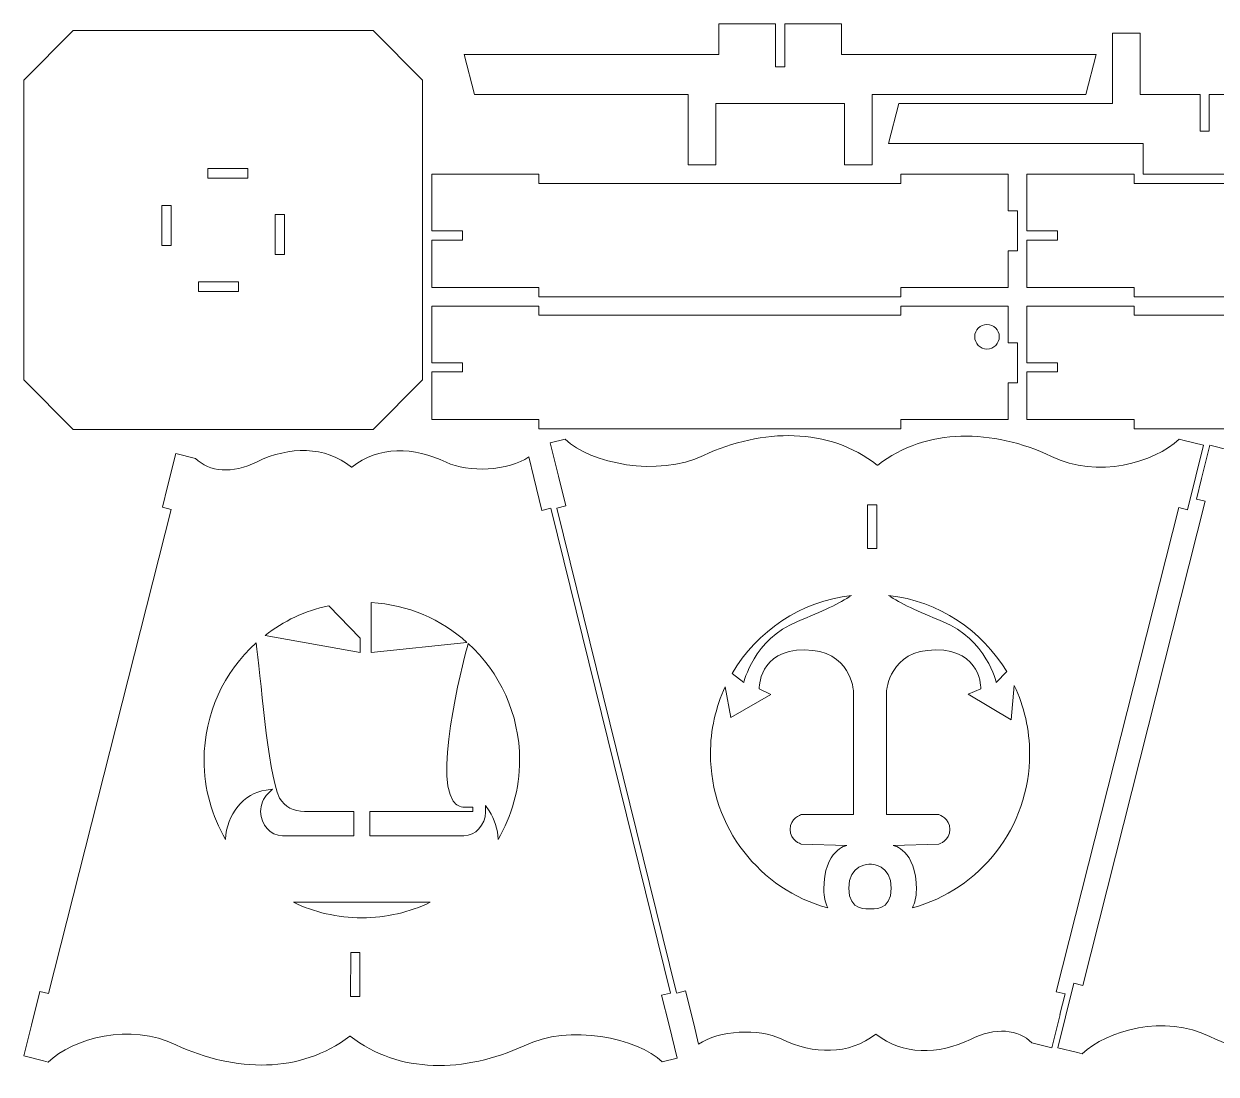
# Model space of a CAD drawing. Header units: millimetres. Extents: x -1460 to 1460, y -777 to 775.
# Drawn here: x -1421.4 to -1032.6, y 56.4 to 398.8 of the extents above; entities that cross this region are included whole.
import ezdxf

# ---------------------------------------------------------------- set-up
doc = ezdxf.new("R2010")
doc.units = ezdxf.units.MM
doc.header["$MEASUREMENT"] = 0
doc.layers.add('Camada 1', color=7, linetype='Continuous')

msp = doc.modelspace()

# ---------------------------------------------------------------- linework, layer by layer
at = {"layer": 'Camada 1', "color": 250, "lineweight": 20}
for points, knots in [([(-1405.291, 396.6146), (-1405.291, 396.6146), (-1355.9769, 396.6146), (-1355.9769, 396.6146), (-1355.9769, 396.6146), (-1355.9769, 396.6146), (-1307.5092, 396.6146), (-1307.5092, 396.6146), (-1307.5092, 396.6146), (-1307.5092, 396.6146), (-1307.5092, 396.6146), (-1307.5092, 396.6146), (-1307.5092, 396.6146), (-1307.5092, 396.6146), (-1291.4001, 380.5055), (-1291.4001, 380.5055), (-1291.4001, 380.5055), (-1291.4001, 380.5055), (-1291.4001, 282.7238), (-1291.4001, 282.7238), (-1291.4001, 282.7238), (-1291.4001, 282.7238), (-1307.5092, 266.6147), (-1307.5092, 266.6147), (-1307.5092, 266.6147), (-1307.5092, 266.6147), (-1307.5092, 266.6147), (-1307.5092, 266.6147), (-1307.5092, 266.6147), (-1307.5092, 266.6147), (-1359.7869, 266.6147), (-1359.7869, 266.6147), (-1359.7869, 266.6147), (-1359.7869, 266.6147), (-1405.291, 266.6147), (-1405.291, 266.6147), (-1405.291, 266.6147), (-1405.291, 266.6147), (-1405.291, 266.6147), (-1405.291, 266.6147), (-1405.291, 266.6147), (-1405.291, 266.6147), (-1421.4001, 282.7238), (-1421.4001, 282.7238), (-1421.4001, 282.7238), (-1421.4001, 282.7238), (-1421.4001, 380.5055), (-1421.4001, 380.5055), (-1421.4001, 380.5055), (-1421.4001, 380.5055), (-1405.291, 396.6146), (-1405.291, 396.6146), (-1405.291, 396.6146), (-1405.291, 396.6146), (-1405.291, 396.6146), (-1405.291, 396.6146)], [0, 0, 0, 0, 0.06666667, 0.06666667, 0.06666667, 0.06666667, 0.13333333, 0.13333333, 0.13333333, 0.13333333, 0.2, 0.2, 0.2, 0.2, 0.26666667, 0.26666667, 0.26666667, 0.26666667, 0.33333333, 0.33333333, 0.33333333, 0.33333333, 0.4, 0.4, 0.4, 0.4, 0.46666667, 0.46666667, 0.46666667, 0.46666667, 0.53333333, 0.53333333, 0.53333333, 0.53333333, 0.6, 0.6, 0.6, 0.6, 0.66666667, 0.66666667, 0.66666667, 0.66666667, 0.73333333, 0.73333333, 0.73333333, 0.73333333, 0.8, 0.8, 0.8, 0.8, 0.86666667, 0.86666667, 0.86666667, 0.86666667, 1, 1, 1, 1]), ([(-1154.7641, 388.8284), (-1154.7641, 388.8284), (-1154.7641, 398.8284), (-1154.7641, 398.8284), (-1154.7641, 398.8284), (-1154.7641, 398.8284), (-1173.2641, 398.8284), (-1173.2641, 398.8284), (-1173.2641, 398.8284), (-1173.2641, 398.8284), (-1173.2641, 384.8284), (-1173.2641, 384.8284), (-1173.2641, 384.8284), (-1173.2641, 384.8284), (-1176.2641, 384.8284), (-1176.2641, 384.8284), (-1176.2641, 384.8284), (-1176.2641, 384.8284), (-1176.2641, 398.8284), (-1176.2641, 398.8284), (-1176.2641, 398.8284), (-1176.2641, 398.8284), (-1194.7641, 398.8284), (-1194.7641, 398.8284), (-1194.7641, 398.8284), (-1194.7641, 398.8284), (-1194.7641, 388.8284), (-1194.7641, 388.8284), (-1194.7641, 388.8284), (-1194.7641, 388.8284), (-1277.8151, 388.8284), (-1277.8151, 388.8284), (-1277.8151, 388.8284), (-1277.8151, 388.8284), (-1274.4604, 375.8284), (-1274.4604, 375.8284), (-1274.4604, 375.8284), (-1274.4604, 375.8284), (-1204.7641, 375.8284), (-1204.7641, 375.8284), (-1204.7641, 375.8284), (-1204.7641, 375.8284), (-1204.7641, 352.8284), (-1204.7641, 352.8284), (-1204.7641, 352.8284), (-1204.7641, 352.8284), (-1195.7641, 352.8284), (-1195.7641, 352.8284), (-1195.7641, 352.8284), (-1195.7641, 352.8284), (-1195.7641, 372.8284), (-1195.7641, 372.8284), (-1195.7641, 372.8284), (-1164.3562, 372.8284), (-1185.172, 372.8284), (-1153.7641, 372.8284), (-1153.7641, 372.8284), (-1153.7641, 372.8284), (-1153.7641, 352.8284), (-1153.7641, 352.8284), (-1153.7641, 352.8284), (-1153.7641, 352.8284), (-1144.7641, 352.8284), (-1144.7641, 352.8284), (-1144.7641, 352.8284), (-1144.7641, 352.8284), (-1144.7641, 375.8284), (-1144.7641, 375.8284), (-1144.7641, 375.8284), (-1144.7641, 375.8284), (-1075.0678, 375.8284), (-1075.0678, 375.8284), (-1075.0678, 375.8284), (-1075.0678, 375.8284), (-1071.7131, 388.8284), (-1071.7131, 388.8284), (-1071.7131, 388.8284), (-1071.7131, 388.8284), (-1154.7641, 388.8284), (-1154.7641, 388.8284)], [0, 0, 0, 0, 0.04761905, 0.04761905, 0.04761905, 0.04761905, 0.0952381, 0.0952381, 0.0952381, 0.0952381, 0.14285714, 0.14285714, 0.14285714, 0.14285714, 0.19047619, 0.19047619, 0.19047619, 0.19047619, 0.23809524, 0.23809524, 0.23809524, 0.23809524, 0.28571429, 0.28571429, 0.28571429, 0.28571429, 0.33333333, 0.33333333, 0.33333333, 0.33333333, 0.38095238, 0.38095238, 0.38095238, 0.38095238, 0.42857143, 0.42857143, 0.42857143, 0.42857143, 0.47619048, 0.47619048, 0.47619048, 0.47619048, 0.52380952, 0.52380952, 0.52380952, 0.52380952, 0.57142857, 0.57142857, 0.57142857, 0.57142857, 0.61904762, 0.61904762, 0.61904762, 0.61904762, 0.66666667, 0.66666667, 0.66666667, 0.66666667, 0.71428571, 0.71428571, 0.71428571, 0.71428571, 0.76190476, 0.76190476, 0.76190476, 0.76190476, 0.80952381, 0.80952381, 0.80952381, 0.80952381, 0.85714286, 0.85714286, 0.85714286, 0.85714286, 0.9047619, 0.9047619, 0.9047619, 0.9047619, 1, 1, 1, 1]), ([(-1056.3327, 359.8284), (-1056.3327, 359.8284), (-1056.3327, 349.8284), (-1056.3327, 349.8284), (-1056.3327, 349.8284), (-1056.3327, 349.8284), (-1016.3327, 349.8284), (-1016.3327, 349.8284), (-1016.3327, 349.8284), (-1016.3327, 349.8284), (-1016.3327, 359.8284), (-1016.3327, 359.8284), (-1016.3327, 359.8284), (-1016.3327, 359.8284), (-933.2817, 359.8284), (-933.2817, 359.8284), (-933.2817, 359.8284), (-933.2817, 359.8284), (-936.6364, 372.8284), (-936.6364, 372.8284), (-936.6364, 372.8284), (-936.6364, 372.8284), (-1006.3327, 372.8284), (-1006.3327, 372.8284), (-1006.3327, 372.8284), (-1006.3327, 372.8284), (-1006.3327, 395.8284), (-1006.3327, 395.8284), (-1006.3327, 395.8284), (-1006.3327, 395.8284), (-1015.3327, 395.8284), (-1015.3327, 395.8284), (-1015.3327, 395.8284), (-1015.3327, 395.8284), (-1015.3327, 375.8284), (-1015.3327, 375.8284), (-1015.3327, 375.8284), (-1015.3327, 375.8284), (-1034.8327, 375.8284), (-1034.8327, 375.8284), (-1034.8327, 375.8284), (-1034.8327, 375.8284), (-1034.8327, 363.8284), (-1034.8327, 363.8284), (-1034.8327, 363.8284), (-1034.8327, 363.8284), (-1037.8327, 363.8284), (-1037.8327, 363.8284), (-1037.8327, 363.8284), (-1037.8327, 363.8284), (-1037.8327, 375.8284), (-1037.8327, 375.8284), (-1037.8327, 375.8284), (-1037.8327, 375.8284), (-1057.3327, 375.8284), (-1057.3327, 375.8284), (-1057.3327, 375.8284), (-1057.3327, 375.8284), (-1057.3327, 395.8284), (-1057.3327, 395.8284), (-1057.3327, 395.8284), (-1057.3327, 395.8284), (-1066.3327, 395.8284), (-1066.3327, 395.8284), (-1066.3327, 395.8284), (-1066.3327, 395.8284), (-1066.3327, 372.8284), (-1066.3327, 372.8284), (-1066.3327, 372.8284), (-1066.3327, 372.8284), (-1136.029, 372.8284), (-1136.029, 372.8284), (-1136.029, 372.8284), (-1136.029, 372.8284), (-1139.3837, 359.8284), (-1139.3837, 359.8284), (-1139.3837, 359.8284), (-1139.3837, 359.8284), (-1056.3327, 359.8284), (-1056.3327, 359.8284)], [0, 0, 0, 0, 0.04761905, 0.04761905, 0.04761905, 0.04761905, 0.0952381, 0.0952381, 0.0952381, 0.0952381, 0.14285714, 0.14285714, 0.14285714, 0.14285714, 0.19047619, 0.19047619, 0.19047619, 0.19047619, 0.23809524, 0.23809524, 0.23809524, 0.23809524, 0.28571429, 0.28571429, 0.28571429, 0.28571429, 0.33333333, 0.33333333, 0.33333333, 0.33333333, 0.38095238, 0.38095238, 0.38095238, 0.38095238, 0.42857143, 0.42857143, 0.42857143, 0.42857143, 0.47619048, 0.47619048, 0.47619048, 0.47619048, 0.52380952, 0.52380952, 0.52380952, 0.52380952, 0.57142857, 0.57142857, 0.57142857, 0.57142857, 0.61904762, 0.61904762, 0.61904762, 0.61904762, 0.66666667, 0.66666667, 0.66666667, 0.66666667, 0.71428571, 0.71428571, 0.71428571, 0.71428571, 0.76190476, 0.76190476, 0.76190476, 0.76190476, 0.80952381, 0.80952381, 0.80952381, 0.80952381, 0.85714286, 0.85714286, 0.85714286, 0.85714286, 0.9047619, 0.9047619, 0.9047619, 0.9047619, 1, 1, 1, 1]), ([(-1348.4001, 351.6147), (-1348.4001, 351.6147), (-1361.4001, 351.6147), (-1361.4001, 351.6147), (-1361.4001, 351.6147), (-1361.4001, 351.6147), (-1361.4001, 348.5472), (-1361.4001, 348.5472), (-1361.4001, 348.5472), (-1361.4001, 348.5472), (-1348.4001, 348.5472), (-1348.4001, 348.5472), (-1348.4001, 348.5472), (-1348.4001, 348.5472), (-1348.4001, 351.6147), (-1348.4001, 351.6147)], [0, 0, 0, 0, 0.2, 0.2, 0.2, 0.2, 0.4, 0.4, 0.4, 0.4, 0.6, 0.6, 0.6, 0.6, 1, 1, 1, 1]), ([(-1288.4001, 312.8284), (-1288.4001, 312.8284), (-1253.4001, 312.8284), (-1253.4001, 312.8284), (-1253.4001, 312.8284), (-1253.4001, 312.8284), (-1253.4001, 309.8284), (-1253.4001, 309.8284), (-1253.4001, 309.8284), (-1253.4001, 309.8284), (-1135.4003, 309.8284), (-1135.4003, 309.8284), (-1135.4003, 309.8284), (-1135.4003, 309.8284), (-1135.4003, 312.8284), (-1135.4003, 312.8284), (-1135.4003, 312.8284), (-1135.4003, 312.8284), (-1100.4003, 312.8284), (-1100.4003, 312.8284), (-1100.4003, 312.8284), (-1100.4003, 312.8284), (-1100.4003, 324.8284), (-1100.4003, 324.8284), (-1100.4003, 324.8284), (-1100.4003, 324.8284), (-1097.3327, 324.8284), (-1097.3327, 324.8284), (-1097.3327, 324.8284), (-1097.3327, 324.8284), (-1097.3327, 337.8284), (-1097.3327, 337.8284), (-1097.3327, 337.8284), (-1097.3327, 337.8284), (-1100.4003, 337.8284), (-1100.4003, 337.8284), (-1100.4003, 337.8284), (-1100.4003, 337.8284), (-1100.4003, 349.8284), (-1100.4003, 349.8284), (-1100.4003, 349.8284), (-1100.4003, 349.8284), (-1135.4003, 349.8284), (-1135.4003, 349.8284), (-1135.4003, 349.8284), (-1135.4003, 349.8284), (-1135.4003, 346.8284), (-1135.4003, 346.8284), (-1135.4003, 346.8284), (-1135.4003, 346.8284), (-1253.4001, 346.8284), (-1253.4001, 346.8284), (-1253.4001, 346.8284), (-1253.4001, 346.8284), (-1253.4001, 349.8284), (-1253.4001, 349.8284), (-1253.4001, 349.8284), (-1253.4001, 349.8284), (-1288.4001, 349.8284), (-1288.4001, 349.8284), (-1288.4001, 349.8284), (-1288.4001, 349.8284), (-1288.4001, 331.3284), (-1288.4001, 331.3284), (-1288.4001, 331.3284), (-1288.4001, 331.3284), (-1278.4001, 331.3284), (-1278.4001, 331.3284), (-1278.4001, 331.3284), (-1278.4001, 331.3284), (-1278.4001, 328.3284), (-1278.4001, 328.3284), (-1278.4001, 328.3284), (-1278.4001, 328.3284), (-1288.4001, 328.3284), (-1288.4001, 328.3284), (-1288.4001, 328.3284), (-1288.4001, 328.3284), (-1288.4001, 312.8284), (-1288.4001, 312.8284)], [0, 0, 0, 0, 0.04761905, 0.04761905, 0.04761905, 0.04761905, 0.0952381, 0.0952381, 0.0952381, 0.0952381, 0.14285714, 0.14285714, 0.14285714, 0.14285714, 0.19047619, 0.19047619, 0.19047619, 0.19047619, 0.23809524, 0.23809524, 0.23809524, 0.23809524, 0.28571429, 0.28571429, 0.28571429, 0.28571429, 0.33333333, 0.33333333, 0.33333333, 0.33333333, 0.38095238, 0.38095238, 0.38095238, 0.38095238, 0.42857143, 0.42857143, 0.42857143, 0.42857143, 0.47619048, 0.47619048, 0.47619048, 0.47619048, 0.52380952, 0.52380952, 0.52380952, 0.52380952, 0.57142857, 0.57142857, 0.57142857, 0.57142857, 0.61904762, 0.61904762, 0.61904762, 0.61904762, 0.66666667, 0.66666667, 0.66666667, 0.66666667, 0.71428571, 0.71428571, 0.71428571, 0.71428571, 0.76190476, 0.76190476, 0.76190476, 0.76190476, 0.80952381, 0.80952381, 0.80952381, 0.80952381, 0.85714286, 0.85714286, 0.85714286, 0.85714286, 0.9047619, 0.9047619, 0.9047619, 0.9047619, 1, 1, 1, 1]), ([(-1094.3327, 312.8284), (-1094.3327, 312.8284), (-1059.3327, 312.8284), (-1059.3327, 312.8284), (-1059.3327, 312.8284), (-1059.3327, 312.8284), (-1059.3327, 309.8284), (-1059.3327, 309.8284), (-1059.3327, 309.8284), (-1059.3327, 309.8284), (-941.3329, 309.8284), (-941.3329, 309.8284), (-941.3329, 309.8284), (-941.3329, 309.8284), (-941.3329, 312.8284), (-941.3329, 312.8284), (-941.3329, 312.8284), (-941.3329, 312.8284), (-906.3329, 312.8284), (-906.3329, 312.8284), (-906.3329, 312.8284), (-906.3329, 312.8284), (-906.3329, 324.8284), (-906.3329, 324.8284), (-906.3329, 324.8284), (-906.3329, 324.8284), (-903.2653, 324.8284), (-903.2653, 324.8284), (-903.2653, 324.8284), (-903.2653, 324.8284), (-903.2653, 337.8284), (-903.2653, 337.8284), (-903.2653, 337.8284), (-903.2653, 337.8284), (-906.3329, 337.8284), (-906.3329, 337.8284), (-906.3329, 337.8284), (-906.3329, 337.8284), (-906.3329, 349.8284), (-906.3329, 349.8284), (-906.3329, 349.8284), (-906.3329, 349.8284), (-941.3329, 349.8284), (-941.3329, 349.8284), (-941.3329, 349.8284), (-941.3329, 349.8284), (-941.3329, 346.8284), (-941.3329, 346.8284), (-941.3329, 346.8284), (-941.3329, 346.8284), (-1059.3327, 346.8284), (-1059.3327, 346.8284), (-1059.3327, 346.8284), (-1059.3327, 346.8284), (-1059.3327, 349.8284), (-1059.3327, 349.8284), (-1059.3327, 349.8284), (-1059.3327, 349.8284), (-1094.3327, 349.8284), (-1094.3327, 349.8284), (-1094.3327, 349.8284), (-1094.3327, 349.8284), (-1094.3327, 331.3284), (-1094.3327, 331.3284), (-1094.3327, 331.3284), (-1094.3327, 331.3284), (-1084.3327, 331.3284), (-1084.3327, 331.3284), (-1084.3327, 331.3284), (-1084.3327, 331.3284), (-1084.3327, 328.3284), (-1084.3327, 328.3284), (-1084.3327, 328.3284), (-1084.3327, 328.3284), (-1094.3327, 328.3284), (-1094.3327, 328.3284), (-1094.3327, 328.3284), (-1094.3327, 328.3284), (-1094.3327, 312.8284), (-1094.3327, 312.8284)], [0, 0, 0, 0, 0.04761905, 0.04761905, 0.04761905, 0.04761905, 0.0952381, 0.0952381, 0.0952381, 0.0952381, 0.14285714, 0.14285714, 0.14285714, 0.14285714, 0.19047619, 0.19047619, 0.19047619, 0.19047619, 0.23809524, 0.23809524, 0.23809524, 0.23809524, 0.28571429, 0.28571429, 0.28571429, 0.28571429, 0.33333333, 0.33333333, 0.33333333, 0.33333333, 0.38095238, 0.38095238, 0.38095238, 0.38095238, 0.42857143, 0.42857143, 0.42857143, 0.42857143, 0.47619048, 0.47619048, 0.47619048, 0.47619048, 0.52380952, 0.52380952, 0.52380952, 0.52380952, 0.57142857, 0.57142857, 0.57142857, 0.57142857, 0.61904762, 0.61904762, 0.61904762, 0.61904762, 0.66666667, 0.66666667, 0.66666667, 0.66666667, 0.71428571, 0.71428571, 0.71428571, 0.71428571, 0.76190476, 0.76190476, 0.76190476, 0.76190476, 0.80952381, 0.80952381, 0.80952381, 0.80952381, 0.85714286, 0.85714286, 0.85714286, 0.85714286, 0.9047619, 0.9047619, 0.9047619, 0.9047619, 1, 1, 1, 1]), ([(-1376.4001, 339.6147), (-1376.4001, 339.6147), (-1376.4001, 326.6147), (-1376.4001, 326.6147), (-1376.4001, 326.6147), (-1376.4001, 326.6147), (-1373.3326, 326.6147), (-1373.3326, 326.6147), (-1373.3326, 326.6147), (-1373.3326, 326.6147), (-1373.3326, 339.6147), (-1373.3326, 339.6147), (-1373.3326, 339.6147), (-1373.3326, 339.6147), (-1376.4001, 339.6147), (-1376.4001, 339.6147)], [0, 0, 0, 0, 0.2, 0.2, 0.2, 0.2, 0.4, 0.4, 0.4, 0.4, 0.6, 0.6, 0.6, 0.6, 1, 1, 1, 1]), ([(-1336.4001, 323.6147), (-1336.4001, 323.6147), (-1336.4001, 336.6147), (-1336.4001, 336.6147), (-1336.4001, 336.6147), (-1336.4001, 336.6147), (-1339.4676, 336.6147), (-1339.4676, 336.6147), (-1339.4676, 336.6147), (-1339.4676, 336.6147), (-1339.4676, 323.6147), (-1339.4676, 323.6147), (-1339.4676, 323.6147), (-1339.4676, 323.6147), (-1336.4001, 323.6147), (-1336.4001, 323.6147)], [0, 0, 0, 0, 0.2, 0.2, 0.2, 0.2, 0.4, 0.4, 0.4, 0.4, 0.6, 0.6, 0.6, 0.6, 1, 1, 1, 1]), ([(-1364.4001, 311.6147), (-1364.4001, 311.6147), (-1351.4001, 311.6147), (-1351.4001, 311.6147), (-1351.4001, 311.6147), (-1351.4001, 311.6147), (-1351.4001, 314.6822), (-1351.4001, 314.6822), (-1351.4001, 314.6822), (-1351.4001, 314.6822), (-1364.4001, 314.6822), (-1364.4001, 314.6822), (-1364.4001, 314.6822), (-1364.4001, 314.6822), (-1364.4001, 311.6147), (-1364.4001, 311.6147)], [0, 0, 0, 0, 0.2, 0.2, 0.2, 0.2, 0.4, 0.4, 0.4, 0.4, 0.6, 0.6, 0.6, 0.6, 1, 1, 1, 1]), ([(-1288.4001, 269.8284), (-1288.4001, 269.8284), (-1253.4001, 269.8284), (-1253.4001, 269.8284), (-1253.4001, 269.8284), (-1253.4001, 269.8284), (-1253.4001, 266.8284), (-1253.4001, 266.8284), (-1253.4001, 266.8284), (-1253.4001, 266.8284), (-1135.4003, 266.8284), (-1135.4003, 266.8284), (-1135.4003, 266.8284), (-1135.4003, 266.8284), (-1135.4003, 269.8284), (-1135.4003, 269.8284), (-1135.4003, 269.8284), (-1135.4003, 269.8284), (-1100.4003, 269.8284), (-1100.4003, 269.8284), (-1100.4003, 269.8284), (-1100.4003, 269.8284), (-1100.4003, 281.8284), (-1100.4003, 281.8284), (-1100.4003, 281.8284), (-1100.4003, 281.8284), (-1097.3327, 281.8284), (-1097.3327, 281.8284), (-1097.3327, 281.8284), (-1097.3327, 281.8284), (-1097.3327, 294.8284), (-1097.3327, 294.8284), (-1097.3327, 294.8284), (-1097.3327, 294.8284), (-1100.4003, 294.8284), (-1100.4003, 294.8284), (-1100.4003, 294.8284), (-1100.4003, 294.8284), (-1100.4003, 306.8284), (-1100.4003, 306.8284), (-1100.4003, 306.8284), (-1100.4003, 306.8284), (-1135.4003, 306.8284), (-1135.4003, 306.8284), (-1135.4003, 306.8284), (-1135.4003, 306.8284), (-1135.4003, 303.8284), (-1135.4003, 303.8284), (-1135.4003, 303.8284), (-1135.4003, 303.8284), (-1253.4001, 303.8284), (-1253.4001, 303.8284), (-1253.4001, 303.8284), (-1253.4001, 303.8284), (-1253.4001, 306.8284), (-1253.4001, 306.8284), (-1253.4001, 306.8284), (-1253.4001, 306.8284), (-1288.4001, 306.8284), (-1288.4001, 306.8284), (-1288.4001, 306.8284), (-1288.4001, 306.8284), (-1288.4001, 288.3284), (-1288.4001, 288.3284), (-1288.4001, 288.3284), (-1288.4001, 288.3284), (-1278.4001, 288.3284), (-1278.4001, 288.3284), (-1278.4001, 288.3284), (-1278.4001, 288.3284), (-1278.4001, 285.3284), (-1278.4001, 285.3284), (-1278.4001, 285.3284), (-1278.4001, 285.3284), (-1288.4001, 285.3284), (-1288.4001, 285.3284), (-1288.4001, 285.3284), (-1288.4001, 285.3284), (-1288.4001, 269.8284), (-1288.4001, 269.8284)], [0, 0, 0, 0, 0.04761905, 0.04761905, 0.04761905, 0.04761905, 0.0952381, 0.0952381, 0.0952381, 0.0952381, 0.14285714, 0.14285714, 0.14285714, 0.14285714, 0.19047619, 0.19047619, 0.19047619, 0.19047619, 0.23809524, 0.23809524, 0.23809524, 0.23809524, 0.28571429, 0.28571429, 0.28571429, 0.28571429, 0.33333333, 0.33333333, 0.33333333, 0.33333333, 0.38095238, 0.38095238, 0.38095238, 0.38095238, 0.42857143, 0.42857143, 0.42857143, 0.42857143, 0.47619048, 0.47619048, 0.47619048, 0.47619048, 0.52380952, 0.52380952, 0.52380952, 0.52380952, 0.57142857, 0.57142857, 0.57142857, 0.57142857, 0.61904762, 0.61904762, 0.61904762, 0.61904762, 0.66666667, 0.66666667, 0.66666667, 0.66666667, 0.71428571, 0.71428571, 0.71428571, 0.71428571, 0.76190476, 0.76190476, 0.76190476, 0.76190476, 0.80952381, 0.80952381, 0.80952381, 0.80952381, 0.85714286, 0.85714286, 0.85714286, 0.85714286, 0.9047619, 0.9047619, 0.9047619, 0.9047619, 1, 1, 1, 1]), ([(-1094.3327, 269.8284), (-1094.3327, 269.8284), (-1059.3327, 269.8284), (-1059.3327, 269.8284), (-1059.3327, 269.8284), (-1059.3327, 269.8284), (-1059.3327, 266.8284), (-1059.3327, 266.8284), (-1059.3327, 266.8284), (-1059.3327, 266.8284), (-941.3329, 266.8284), (-941.3329, 266.8284), (-941.3329, 266.8284), (-941.3329, 266.8284), (-941.3329, 269.8284), (-941.3329, 269.8284), (-941.3329, 269.8284), (-941.3329, 269.8284), (-906.3329, 269.8284), (-906.3329, 269.8284), (-906.3329, 269.8284), (-906.3329, 269.8284), (-906.3329, 281.8284), (-906.3329, 281.8284), (-906.3329, 281.8284), (-906.3329, 281.8284), (-903.2653, 281.8284), (-903.2653, 281.8284), (-903.2653, 281.8284), (-903.2653, 281.8284), (-903.2653, 294.8284), (-903.2653, 294.8284), (-903.2653, 294.8284), (-903.2653, 294.8284), (-906.3329, 294.8284), (-906.3329, 294.8284), (-906.3329, 294.8284), (-906.3329, 294.8284), (-906.3329, 306.8284), (-906.3329, 306.8284), (-906.3329, 306.8284), (-906.3329, 306.8284), (-941.3329, 306.8284), (-941.3329, 306.8284), (-941.3329, 306.8284), (-941.3329, 306.8284), (-941.3329, 303.8284), (-941.3329, 303.8284), (-941.3329, 303.8284), (-941.3329, 303.8284), (-1059.3327, 303.8284), (-1059.3327, 303.8284), (-1059.3327, 303.8284), (-1059.3327, 303.8284), (-1059.3327, 306.8284), (-1059.3327, 306.8284), (-1059.3327, 306.8284), (-1059.3327, 306.8284), (-1094.3327, 306.8284), (-1094.3327, 306.8284), (-1094.3327, 306.8284), (-1094.3327, 306.8284), (-1094.3327, 288.3284), (-1094.3327, 288.3284), (-1094.3327, 288.3284), (-1094.3327, 288.3284), (-1084.3327, 288.3284), (-1084.3327, 288.3284), (-1084.3327, 288.3284), (-1084.3327, 288.3284), (-1084.3327, 285.3284), (-1084.3327, 285.3284), (-1084.3327, 285.3284), (-1084.3327, 285.3284), (-1094.3327, 285.3284), (-1094.3327, 285.3284), (-1094.3327, 285.3284), (-1094.3327, 285.3284), (-1094.3327, 269.8284), (-1094.3327, 269.8284)], [0, 0, 0, 0, 0.04761905, 0.04761905, 0.04761905, 0.04761905, 0.0952381, 0.0952381, 0.0952381, 0.0952381, 0.14285714, 0.14285714, 0.14285714, 0.14285714, 0.19047619, 0.19047619, 0.19047619, 0.19047619, 0.23809524, 0.23809524, 0.23809524, 0.23809524, 0.28571429, 0.28571429, 0.28571429, 0.28571429, 0.33333333, 0.33333333, 0.33333333, 0.33333333, 0.38095238, 0.38095238, 0.38095238, 0.38095238, 0.42857143, 0.42857143, 0.42857143, 0.42857143, 0.47619048, 0.47619048, 0.47619048, 0.47619048, 0.52380952, 0.52380952, 0.52380952, 0.52380952, 0.57142857, 0.57142857, 0.57142857, 0.57142857, 0.61904762, 0.61904762, 0.61904762, 0.61904762, 0.66666667, 0.66666667, 0.66666667, 0.66666667, 0.71428571, 0.71428571, 0.71428571, 0.71428571, 0.76190476, 0.76190476, 0.76190476, 0.76190476, 0.80952381, 0.80952381, 0.80952381, 0.80952381, 0.85714286, 0.85714286, 0.85714286, 0.85714286, 0.9047619, 0.9047619, 0.9047619, 0.9047619, 1, 1, 1, 1]), ([(-1107.2991, 292.8153), (-1109.5083, 292.8153), (-1111.2992, 294.6062), (-1111.2992, 296.8153), (-1111.2992, 296.8153), (-1111.2992, 299.0244), (-1109.5083, 300.8153), (-1107.2991, 300.8153), (-1107.2991, 300.8153), (-1105.09, 300.8153), (-1103.2991, 299.0244), (-1103.2992, 296.8153), (-1103.2992, 296.8153), (-1103.2992, 294.6062), (-1105.09, 292.8153), (-1107.2991, 292.8153)], [0, 0, 0, 0, 0.2, 0.2, 0.2, 0.2, 0.4, 0.4, 0.4, 0.4, 0.6, 0.6, 0.6, 0.6, 1, 1, 1, 1]), ([(-1202.938, 72.8205), (-1202.938, 72.8205), (-1201.3507, 66.1433), (-1201.3507, 66.1433), (-1201.3507, 66.1433), (-1194.7651, 70.7048), (-1181.5891, 71.3635), (-1174.3815, 67.867), (-1174.3815, 67.867), (-1163.895, 62.7799), (-1152.2711, 62.5104), (-1143.5854, 69.4733), (-1143.5854, 69.4733), (-1143.5854, 69.4733), (-1143.5423, 69.4721), (-1143.5423, 69.4721), (-1143.5423, 69.4721), (-1143.5423, 69.4721), (-1143.4989, 69.473), (-1143.4989, 69.473), (-1143.4989, 69.473), (-1134.8528, 62.461), (-1123.2275, 62.6643), (-1112.7124, 67.692), (-1112.7124, 67.692), (-1104.662, 71.798), (-1097.014, 71.0294), (-1092.6632, 66.6), (-1092.6632, 66.6), (-1092.6632, 66.6), (-1086.1814, 64.9844), (-1086.1814, 64.9844), (-1086.1814, 64.9844), (-1086.1814, 64.9844), (-1083.4888, 75.7874), (-1083.4888, 75.7874), (-1083.4888, 75.7874), (-1083.4888, 75.7874), (-1083.493, 75.7885), (-1083.493, 75.7885), (-1083.493, 75.7885), (-1083.493, 75.7885), (-1081.8143, 82.5238), (-1081.8143, 82.5238), (-1081.8143, 82.5238), (-1081.8143, 82.5238), (-1084.6905, 83.2406), (-1084.6905, 83.2406), (-1084.6905, 83.2406), (-1084.6905, 83.2406), (-1044.742, 241.1115), (-1044.742, 241.1115), (-1044.742, 241.1115), (-1044.742, 241.1115), (-1041.8935, 240.4016), (-1041.8935, 240.4016), (-1041.8935, 240.4016), (-1041.8935, 240.4016), (-1039.1575, 251.389), (-1039.1575, 251.389), (-1039.1575, 251.389), (-1039.1575, 251.389), (-1036.651, 261.4443), (-1036.651, 261.4443), (-1036.651, 261.4443), (-1036.651, 261.4443), (-1043.0249, 263.0329), (-1043.0249, 263.0329), (-1043.0249, 263.0329), (-1043.0249, 263.0329), (-1044.5938, 263.4615), (-1044.5938, 263.4615), (-1044.5938, 263.4615), (-1052.6486, 255.6808), (-1071.4679, 250.4825), (-1086.2451, 257.819), (-1086.2451, 257.819), (-1105.55, 266.8086), (-1126.9483, 267.2871), (-1142.9361, 254.9876), (-1142.9361, 254.9876), (-1142.9361, 254.9876), (-1143.0153, 254.9898), (-1143.0153, 254.9898), (-1143.0153, 254.9898), (-1143.0153, 254.9898), (-1143.0946, 254.9881), (-1143.0946, 254.9881), (-1143.0946, 254.9881), (-1159.0126, 267.3782), (-1180.4128, 267.0212), (-1199.7688, 258.1413), (-1199.7688, 258.1413), (-1214.5874, 250.8889), (-1236.8202, 255.5446), (-1244.8305, 263.3708), (-1244.8305, 263.3708), (-1244.8305, 263.3708), (-1249.7199, 262.1826), (-1249.7199, 262.1826), (-1249.7199, 262.1826), (-1249.7199, 262.1826), (-1247.048, 251.389), (-1247.048, 251.389), (-1247.048, 251.389), (-1247.048, 251.389), (-1244.6371, 241.6501), (-1244.6371, 241.6501), (-1244.6371, 241.6501), (-1244.6371, 241.6501), (-1247.5484, 240.9294), (-1247.5484, 240.9294), (-1247.5484, 240.9294), (-1247.5484, 240.9294), (-1208.6131, 83.2799), (-1208.6131, 83.2799), (-1208.6131, 83.2799), (-1208.6131, 83.2799), (-1208.5027, 82.833), (-1208.5027, 82.833), (-1208.5027, 82.833), (-1208.5027, 82.833), (-1205.5929, 83.5533), (-1205.5929, 83.5533), (-1205.5929, 83.5533), (-1205.5929, 83.5533), (-1202.938, 72.8205), (-1202.938, 72.8205)], [0, 0, 0, 0, 0.03030303, 0.03030303, 0.03030303, 0.03030303, 0.06060606, 0.06060606, 0.06060606, 0.06060606, 0.09090909, 0.09090909, 0.09090909, 0.09090909, 0.12121212, 0.12121212, 0.12121212, 0.12121212, 0.15151515, 0.15151515, 0.15151515, 0.15151515, 0.18181818, 0.18181818, 0.18181818, 0.18181818, 0.21212121, 0.21212121, 0.21212121, 0.21212121, 0.24242424, 0.24242424, 0.24242424, 0.24242424, 0.27272727, 0.27272727, 0.27272727, 0.27272727, 0.3030303, 0.3030303, 0.3030303, 0.3030303, 0.33333333, 0.33333333, 0.33333333, 0.33333333, 0.36363636, 0.36363636, 0.36363636, 0.36363636, 0.39393939, 0.39393939, 0.39393939, 0.39393939, 0.42424242, 0.42424242, 0.42424242, 0.42424242, 0.45454545, 0.45454545, 0.45454545, 0.45454545, 0.48484848, 0.48484848, 0.48484848, 0.48484848, 0.51515152, 0.51515152, 0.51515152, 0.51515152, 0.54545455, 0.54545455, 0.54545455, 0.54545455, 0.57575758, 0.57575758, 0.57575758, 0.57575758, 0.60606061, 0.60606061, 0.60606061, 0.60606061, 0.63636364, 0.63636364, 0.63636364, 0.63636364, 0.66666667, 0.66666667, 0.66666667, 0.66666667, 0.6969697, 0.6969697, 0.6969697, 0.6969697, 0.72727273, 0.72727273, 0.72727273, 0.72727273, 0.75757576, 0.75757576, 0.75757576, 0.75757576, 0.78787879, 0.78787879, 0.78787879, 0.78787879, 0.81818182, 0.81818182, 0.81818182, 0.81818182, 0.84848485, 0.84848485, 0.84848485, 0.84848485, 0.87878788, 0.87878788, 0.87878788, 0.87878788, 0.90909091, 0.90909091, 0.90909091, 0.90909091, 0.93939394, 0.93939394, 0.93939394, 0.93939394, 1, 1, 1, 1]), ([(-1255.1131, 250.9419), (-1255.1131, 250.9419), (-1256.7004, 257.6191), (-1256.7004, 257.6191), (-1256.7004, 257.6191), (-1263.286, 253.0576), (-1276.462, 252.3989), (-1283.6696, 255.8954), (-1283.6696, 255.8954), (-1294.1561, 260.9825), (-1305.78, 261.252), (-1314.4657, 254.2891), (-1314.4657, 254.2891), (-1314.4657, 254.2891), (-1314.5088, 254.2903), (-1314.5088, 254.2903), (-1314.5088, 254.2903), (-1314.5088, 254.2903), (-1314.5522, 254.2894), (-1314.5522, 254.2894), (-1314.5522, 254.2894), (-1323.1983, 261.3014), (-1334.8236, 261.0981), (-1345.3387, 256.0704), (-1345.3387, 256.0704), (-1353.3891, 251.9644), (-1361.0371, 252.733), (-1365.3879, 257.1624), (-1365.3879, 257.1624), (-1365.3879, 257.1624), (-1371.8697, 258.778), (-1371.8697, 258.778), (-1371.8697, 258.778), (-1371.8697, 258.778), (-1374.5623, 247.975), (-1374.5623, 247.975), (-1374.5623, 247.975), (-1374.5623, 247.975), (-1374.5581, 247.9739), (-1374.5581, 247.9739), (-1374.5581, 247.9739), (-1374.5581, 247.9739), (-1376.2368, 241.2386), (-1376.2368, 241.2386), (-1376.2368, 241.2386), (-1376.2368, 241.2386), (-1373.3606, 240.5218), (-1373.3606, 240.5218), (-1373.3606, 240.5218), (-1373.3606, 240.5218), (-1413.3091, 82.6509), (-1413.3091, 82.6509), (-1413.3091, 82.6509), (-1413.3091, 82.6509), (-1416.1576, 83.3608), (-1416.1576, 83.3608), (-1416.1576, 83.3608), (-1416.1576, 83.3608), (-1418.8936, 72.3734), (-1418.8936, 72.3734), (-1418.8936, 72.3734), (-1418.8936, 72.3734), (-1421.4001, 62.3181), (-1421.4001, 62.3181), (-1421.4001, 62.3181), (-1421.4001, 62.3181), (-1415.0262, 60.7295), (-1415.0262, 60.7295), (-1415.0262, 60.7295), (-1415.0262, 60.7295), (-1413.4573, 60.3009), (-1413.4573, 60.3009), (-1413.4573, 60.3009), (-1405.4025, 68.0816), (-1386.5832, 73.2799), (-1371.806, 65.9434), (-1371.806, 65.9434), (-1352.5011, 56.9538), (-1331.1028, 56.4753), (-1315.115, 68.7748), (-1315.115, 68.7748), (-1315.115, 68.7748), (-1315.0358, 68.7726), (-1315.0358, 68.7726), (-1315.0358, 68.7726), (-1315.0358, 68.7726), (-1314.9565, 68.7743), (-1314.9565, 68.7743), (-1314.9565, 68.7743), (-1299.0385, 56.3842), (-1277.6383, 56.7412), (-1258.2823, 65.6211), (-1258.2823, 65.6211), (-1243.4637, 72.8735), (-1221.2309, 68.2178), (-1213.2206, 60.3916), (-1213.2206, 60.3916), (-1213.2206, 60.3916), (-1208.3312, 61.5798), (-1208.3312, 61.5798), (-1208.3312, 61.5798), (-1208.3312, 61.5798), (-1211.0031, 72.3734), (-1211.0031, 72.3734), (-1211.0031, 72.3734), (-1211.0031, 72.3734), (-1213.414, 82.1123), (-1213.414, 82.1123), (-1213.414, 82.1123), (-1213.414, 82.1123), (-1210.5027, 82.833), (-1210.5027, 82.833), (-1210.5027, 82.833), (-1210.5027, 82.833), (-1249.438, 240.4825), (-1249.438, 240.4825), (-1249.438, 240.4825), (-1249.438, 240.4825), (-1249.5484, 240.9294), (-1249.5484, 240.9294), (-1249.5484, 240.9294), (-1249.5484, 240.9294), (-1252.4582, 240.2091), (-1252.4582, 240.2091), (-1252.4582, 240.2091), (-1252.4582, 240.2091), (-1255.1131, 250.9419), (-1255.1131, 250.9419)], [0, 0, 0, 0, 0.03030303, 0.03030303, 0.03030303, 0.03030303, 0.06060606, 0.06060606, 0.06060606, 0.06060606, 0.09090909, 0.09090909, 0.09090909, 0.09090909, 0.12121212, 0.12121212, 0.12121212, 0.12121212, 0.15151515, 0.15151515, 0.15151515, 0.15151515, 0.18181818, 0.18181818, 0.18181818, 0.18181818, 0.21212121, 0.21212121, 0.21212121, 0.21212121, 0.24242424, 0.24242424, 0.24242424, 0.24242424, 0.27272727, 0.27272727, 0.27272727, 0.27272727, 0.3030303, 0.3030303, 0.3030303, 0.3030303, 0.33333333, 0.33333333, 0.33333333, 0.33333333, 0.36363636, 0.36363636, 0.36363636, 0.36363636, 0.39393939, 0.39393939, 0.39393939, 0.39393939, 0.42424242, 0.42424242, 0.42424242, 0.42424242, 0.45454545, 0.45454545, 0.45454545, 0.45454545, 0.48484848, 0.48484848, 0.48484848, 0.48484848, 0.51515152, 0.51515152, 0.51515152, 0.51515152, 0.54545455, 0.54545455, 0.54545455, 0.54545455, 0.57575758, 0.57575758, 0.57575758, 0.57575758, 0.60606061, 0.60606061, 0.60606061, 0.60606061, 0.63636364, 0.63636364, 0.63636364, 0.63636364, 0.66666667, 0.66666667, 0.66666667, 0.66666667, 0.6969697, 0.6969697, 0.6969697, 0.6969697, 0.72727273, 0.72727273, 0.72727273, 0.72727273, 0.75757576, 0.75757576, 0.75757576, 0.75757576, 0.78787879, 0.78787879, 0.78787879, 0.78787879, 0.81818182, 0.81818182, 0.81818182, 0.81818182, 0.84848485, 0.84848485, 0.84848485, 0.84848485, 0.87878788, 0.87878788, 0.87878788, 0.87878788, 0.90909091, 0.90909091, 0.90909091, 0.90909091, 0.93939394, 0.93939394, 0.93939394, 0.93939394, 1, 1, 1, 1]), ([(-917.8944, 253.6082), (-917.8944, 253.6082), (-919.4817, 260.2854), (-919.4817, 260.2854), (-919.4817, 260.2854), (-926.0673, 255.7239), (-939.2433, 255.0652), (-946.4509, 258.5617), (-946.4509, 258.5617), (-956.9374, 263.6488), (-968.5613, 263.9183), (-977.247, 256.9554), (-977.247, 256.9554), (-977.247, 256.9554), (-977.2901, 256.9566), (-977.2901, 256.9566), (-977.2901, 256.9566), (-977.2901, 256.9566), (-977.3335, 256.9557), (-977.3335, 256.9557), (-977.3335, 256.9557), (-985.9796, 263.9677), (-997.6049, 263.7644), (-1008.12, 258.7367), (-1008.12, 258.7367), (-1016.1704, 254.6307), (-1023.8184, 255.3993), (-1028.1692, 259.8287), (-1028.1692, 259.8287), (-1028.1692, 259.8287), (-1034.651, 261.4443), (-1034.651, 261.4443), (-1034.651, 261.4443), (-1034.651, 261.4443), (-1037.3436, 250.6413), (-1037.3436, 250.6413), (-1037.3436, 250.6413), (-1037.3436, 250.6413), (-1037.3394, 250.6402), (-1037.3394, 250.6402), (-1037.3394, 250.6402), (-1037.3394, 250.6402), (-1039.0181, 243.9049), (-1039.0181, 243.9049), (-1039.0181, 243.9049), (-1039.0181, 243.9049), (-1036.1419, 243.1881), (-1036.1419, 243.1881), (-1036.1419, 243.1881), (-1036.1419, 243.1881), (-1076.0904, 85.3172), (-1076.0904, 85.3172), (-1076.0904, 85.3172), (-1076.0904, 85.3172), (-1078.9389, 86.0271), (-1078.9389, 86.0271), (-1078.9389, 86.0271), (-1078.9389, 86.0271), (-1081.6749, 75.0397), (-1081.6749, 75.0397), (-1081.6749, 75.0397), (-1081.6749, 75.0397), (-1084.1814, 64.9844), (-1084.1814, 64.9844), (-1084.1814, 64.9844), (-1084.1814, 64.9844), (-1077.8075, 63.3958), (-1077.8075, 63.3958), (-1077.8075, 63.3958), (-1077.8075, 63.3958), (-1076.2386, 62.9672), (-1076.2386, 62.9672), (-1076.2386, 62.9672), (-1068.1838, 70.7479), (-1049.3645, 75.9462), (-1034.5873, 68.6097), (-1034.5873, 68.6097), (-1015.2824, 59.6201), (-993.8841, 59.1416), (-977.8963, 71.4411), (-977.8963, 71.4411), (-977.8963, 71.4411), (-977.8171, 71.4389), (-977.8171, 71.4389), (-977.8171, 71.4389), (-977.8171, 71.4389), (-977.7378, 71.4406), (-977.7378, 71.4406), (-977.7378, 71.4406), (-961.8198, 59.0505), (-940.4196, 59.4075), (-921.0636, 68.2874), (-921.0636, 68.2874), (-906.245, 75.5398), (-884.0122, 70.8841), (-876.0019, 63.0579), (-876.0019, 63.0579), (-876.0019, 63.0579), (-871.1125, 64.2461), (-871.1125, 64.2461), (-871.1125, 64.2461), (-871.1125, 64.2461), (-873.7844, 75.0397), (-873.7844, 75.0397), (-873.7844, 75.0397), (-873.7844, 75.0397), (-876.1953, 84.7786), (-876.1953, 84.7786), (-876.1953, 84.7786), (-876.1953, 84.7786), (-873.284, 85.4993), (-873.284, 85.4993), (-873.284, 85.4993), (-873.284, 85.4993), (-912.2193, 243.1488), (-912.2193, 243.1488), (-912.2193, 243.1488), (-912.2193, 243.1488), (-912.3297, 243.5957), (-912.3297, 243.5957), (-912.3297, 243.5957), (-912.3297, 243.5957), (-915.2395, 242.8754), (-915.2395, 242.8754), (-915.2395, 242.8754), (-915.2395, 242.8754), (-917.8944, 253.6082), (-917.8944, 253.6082)], [0, 0, 0, 0, 0.03030303, 0.03030303, 0.03030303, 0.03030303, 0.06060606, 0.06060606, 0.06060606, 0.06060606, 0.09090909, 0.09090909, 0.09090909, 0.09090909, 0.12121212, 0.12121212, 0.12121212, 0.12121212, 0.15151515, 0.15151515, 0.15151515, 0.15151515, 0.18181818, 0.18181818, 0.18181818, 0.18181818, 0.21212121, 0.21212121, 0.21212121, 0.21212121, 0.24242424, 0.24242424, 0.24242424, 0.24242424, 0.27272727, 0.27272727, 0.27272727, 0.27272727, 0.3030303, 0.3030303, 0.3030303, 0.3030303, 0.33333333, 0.33333333, 0.33333333, 0.33333333, 0.36363636, 0.36363636, 0.36363636, 0.36363636, 0.39393939, 0.39393939, 0.39393939, 0.39393939, 0.42424242, 0.42424242, 0.42424242, 0.42424242, 0.45454545, 0.45454545, 0.45454545, 0.45454545, 0.48484848, 0.48484848, 0.48484848, 0.48484848, 0.51515152, 0.51515152, 0.51515152, 0.51515152, 0.54545455, 0.54545455, 0.54545455, 0.54545455, 0.57575758, 0.57575758, 0.57575758, 0.57575758, 0.60606061, 0.60606061, 0.60606061, 0.60606061, 0.63636364, 0.63636364, 0.63636364, 0.63636364, 0.66666667, 0.66666667, 0.66666667, 0.66666667, 0.6969697, 0.6969697, 0.6969697, 0.6969697, 0.72727273, 0.72727273, 0.72727273, 0.72727273, 0.75757576, 0.75757576, 0.75757576, 0.75757576, 0.78787879, 0.78787879, 0.78787879, 0.78787879, 0.81818182, 0.81818182, 0.81818182, 0.81818182, 0.84848485, 0.84848485, 0.84848485, 0.84848485, 0.87878788, 0.87878788, 0.87878788, 0.87878788, 0.90909091, 0.90909091, 0.90909091, 0.90909091, 0.93939394, 0.93939394, 0.93939394, 0.93939394, 1, 1, 1, 1]), ([(-1146.2677, 227.7276), (-1146.2677, 227.7276), (-1146.2255, 242.0534), (-1146.2255, 242.0534), (-1146.2255, 242.0534), (-1146.2255, 242.0534), (-1143.2254, 242.0445), (-1143.2254, 242.0445), (-1143.2254, 242.0445), (-1143.2254, 242.0445), (-1143.2677, 227.7187), (-1143.2677, 227.7187), (-1143.2677, 227.7187), (-1143.2677, 227.7187), (-1146.2677, 227.7276), (-1146.2677, 227.7276)], [0, 0, 0, 0, 0.2, 0.2, 0.2, 0.2, 0.4, 0.4, 0.4, 0.4, 0.6, 0.6, 0.6, 0.6, 1, 1, 1, 1]), ([(-1308.1042, 210.1653), (-1308.1042, 210.1653), (-1308.1042, 193.9062), (-1308.1042, 193.9062), (-1308.1042, 193.9062), (-1308.1042, 193.9062), (-1276.8819, 197.1592), (-1276.8819, 197.1592), (-1276.8819, 197.1592), (-1285.2712, 204.666), (-1296.1371, 209.4609), (-1308.1042, 210.1653)], [0, 0, 0, 0, 0.25, 0.25, 0.25, 0.25, 0.5, 0.5, 0.5, 0.5, 1, 1, 1, 1]), ([(-1151.4909, 212.4799), (-1155.3216, 209.8575), (-1160.9167, 207.312), (-1169.0599, 204.0115), (-1169.0599, 204.0115), (-1183.4934, 198.1624), (-1186.6232, 184.0505), (-1186.6232, 184.0505), (-1186.6232, 184.0505), (-1186.6232, 184.0505), (-1190.4117, 187.0019), (-1190.4117, 187.0019), (-1190.4117, 187.0019), (-1182.3465, 200.8016), (-1168.1128, 210.5553), (-1151.4909, 212.4799)], [0, 0, 0, 0, 0.2, 0.2, 0.2, 0.2, 0.4, 0.4, 0.4, 0.4, 0.6, 0.6, 0.6, 0.6, 1, 1, 1, 1]), ([(-1100.8434, 187.6361), (-1100.8434, 187.6361), (-1104.2576, 184.0505), (-1104.2576, 184.0505), (-1104.2576, 184.0505), (-1104.2576, 184.0505), (-1107.3875, 198.1624), (-1121.821, 204.0115), (-1121.821, 204.0115), (-1129.9639, 207.312), (-1135.5592, 209.8575), (-1139.3902, 212.48), (-1139.3902, 212.48), (-1123.0235, 210.5851), (-1108.97, 201.1019), (-1100.8434, 187.6361)], [0, 0, 0, 0, 0.2, 0.2, 0.2, 0.2, 0.4, 0.4, 0.4, 0.4, 0.6, 0.6, 0.6, 0.6, 1, 1, 1, 1]), ([(-1311.7117, 198.5079), (-1311.7117, 198.5079), (-1321.9775, 209.1188), (-1321.9775, 209.1188), (-1321.9775, 209.1188), (-1329.6702, 207.4744), (-1336.725, 204.1111), (-1342.7213, 199.4499), (-1342.7213, 199.4499), (-1342.7213, 199.4499), (-1311.7117, 193.9062), (-1311.7117, 193.9062), (-1311.7117, 193.9062), (-1311.7117, 193.9062), (-1311.7117, 198.5079), (-1311.7117, 198.5079)], [0, 0, 0, 0, 0.2, 0.2, 0.2, 0.2, 0.4, 0.4, 0.4, 0.4, 0.6, 0.6, 0.6, 0.6, 1, 1, 1, 1]), ([(-1355.6218, 132.905), (-1355.3421, 141.0653), (-1349.7428, 147.9422), (-1342.3739, 149.0292), (-1342.3739, 149.0292), (-1342.3739, 149.0292), (-1340.3299, 149.3334), (-1340.3299, 149.3334), (-1340.3299, 149.3334), (-1340.3299, 149.3334), (-1341.8555, 147.7942), (-1341.8555, 147.7942), (-1341.8555, 147.7942), (-1343.3263, 146.3057), (-1344.1697, 144.192), (-1344.1697, 141.9958), (-1344.1697, 141.9958), (-1344.1697, 137.6569), (-1340.9804, 134.1237), (-1337.0574, 134.1237), (-1337.0574, 134.1237), (-1337.0574, 134.1237), (-1313.8196, 134.1237), (-1313.8196, 134.1237), (-1313.8196, 134.1237), (-1313.8196, 134.1237), (-1313.8196, 142.0154), (-1313.8196, 142.0154), (-1313.8196, 142.0154), (-1313.8196, 142.0154), (-1329.8513, 142.0154), (-1329.8513, 142.0154), (-1329.8513, 142.0154), (-1333.4825, 142.0154), (-1336.2247, 143.4923), (-1338.0166, 146.4094), (-1338.0166, 146.4094), (-1342.1202, 155.3627), (-1344.0897, 187.2679), (-1345.6789, 196.9695), (-1345.6789, 196.9695), (-1356.0816, 187.5572), (-1362.6172, 173.9493), (-1362.6172, 158.8153), (-1362.6172, 158.8153), (-1362.6172, 149.3666), (-1360.0673, 140.5145), (-1355.6218, 132.905)], [0, 0, 0, 0, 0.07692308, 0.07692308, 0.07692308, 0.07692308, 0.15384615, 0.15384615, 0.15384615, 0.15384615, 0.23076923, 0.23076923, 0.23076923, 0.23076923, 0.30769231, 0.30769231, 0.30769231, 0.30769231, 0.38461538, 0.38461538, 0.38461538, 0.38461538, 0.46153846, 0.46153846, 0.46153846, 0.46153846, 0.53846154, 0.53846154, 0.53846154, 0.53846154, 0.61538462, 0.61538462, 0.61538462, 0.61538462, 0.69230769, 0.69230769, 0.69230769, 0.69230769, 0.76923077, 0.76923077, 0.76923077, 0.76923077, 0.84615385, 0.84615385, 0.84615385, 0.84615385, 1, 1, 1, 1]), ([(-1276.5152, 196.8309), (-1276.5152, 196.8309), (-1276.6281, 196.3191), (-1276.6281, 196.3191), (-1276.6281, 196.3191), (-1276.7093, 195.9408), (-1288.0471, 154.8515), (-1281.3543, 145.4358), (-1281.3543, 145.4358), (-1280.4044, 144.0945), (-1279.2175, 143.4455), (-1277.7246, 143.4455), (-1277.7246, 143.4455), (-1277.7246, 143.4455), (-1275.0042, 143.4455), (-1275.0042, 143.4455), (-1275.0042, 143.4455), (-1275.0042, 143.4455), (-1275.0042, 142.0154), (-1275.0042, 142.0154), (-1275.0042, 142.0154), (-1275.0042, 142.0154), (-1308.5256, 142.0154), (-1308.5256, 142.0154), (-1308.5256, 142.0154), (-1308.5256, 142.0154), (-1308.5256, 134.1237), (-1308.5256, 134.1237), (-1308.5256, 134.1237), (-1308.5256, 134.1237), (-1277.9376, 134.1237), (-1277.9376, 134.1237), (-1277.9376, 134.1237), (-1274.1003, 134.1237), (-1270.9134, 137.5797), (-1270.8322, 141.8283), (-1270.8322, 141.8283), (-1270.8322, 141.8283), (-1270.7948, 143.9419), (-1270.7948, 143.9419), (-1270.7948, 143.9419), (-1270.7948, 143.9419), (-1269.6644, 142.2369), (-1269.6644, 142.2369), (-1269.6644, 142.2369), (-1267.849, 139.4872), (-1266.8384, 136.271), (-1266.7244, 132.9062), (-1266.7244, 132.9062), (-1262.2794, 140.5155), (-1259.7298, 149.3671), (-1259.7298, 158.8153), (-1259.7298, 158.8153), (-1259.7298, 173.8751), (-1266.2015, 187.4238), (-1276.5152, 196.8309)], [0, 0, 0, 0, 0.06666667, 0.06666667, 0.06666667, 0.06666667, 0.13333333, 0.13333333, 0.13333333, 0.13333333, 0.2, 0.2, 0.2, 0.2, 0.26666667, 0.26666667, 0.26666667, 0.26666667, 0.33333333, 0.33333333, 0.33333333, 0.33333333, 0.4, 0.4, 0.4, 0.4, 0.46666667, 0.46666667, 0.46666667, 0.46666667, 0.53333333, 0.53333333, 0.53333333, 0.53333333, 0.6, 0.6, 0.6, 0.6, 0.66666667, 0.66666667, 0.66666667, 0.66666667, 0.73333333, 0.73333333, 0.73333333, 0.73333333, 0.8, 0.8, 0.8, 0.8, 0.86666667, 0.86666667, 0.86666667, 0.86666667, 1, 1, 1, 1]), ([(-1190.8355, 172.6338), (-1190.8355, 172.6338), (-1177.8005, 180.1696), (-1177.8005, 180.1696), (-1177.8005, 180.1696), (-1177.8005, 180.1696), (-1181.5805, 182.0378), (-1181.5805, 182.0378), (-1181.5805, 182.0378), (-1181.5805, 182.0378), (-1181.9277, 194.7167), (-1166.799, 194.7167), (-1166.799, 194.7167), (-1151.6702, 194.7167), (-1150.8476, 181.3418), (-1150.8476, 181.3418), (-1150.8476, 181.3418), (-1150.8476, 181.3418), (-1150.8476, 141.0097), (-1150.8476, 141.0097), (-1150.8476, 141.0097), (-1150.8476, 141.0097), (-1167.912, 141.0097), (-1167.912, 141.0097), (-1167.912, 141.0097), (-1167.912, 141.0097), (-1171.4938, 139.7805), (-1171.4938, 136.1721), (-1171.4938, 136.1721), (-1171.4938, 132.5643), (-1167.912, 131.4082), (-1167.912, 131.4082), (-1167.912, 131.4082), (-1167.912, 131.4082), (-1152.9744, 130.9678), (-1152.9744, 130.9678), (-1152.9744, 130.9678), (-1152.9744, 130.9678), (-1160.5386, 129.6944), (-1160.5386, 116.5657), (-1160.5386, 116.5657), (-1160.5386, 114.1943), (-1160.0452, 112.2202), (-1159.2367, 110.577), (-1159.2367, 110.577), (-1181.2885, 116.6237), (-1197.4935, 136.8071), (-1197.4935, 160.7785), (-1197.4935, 160.7785), (-1197.4935, 168.6043), (-1195.764, 176.0255), (-1192.6697, 182.6837), (-1192.6697, 182.6837), (-1192.6697, 182.6837), (-1190.8355, 172.6338), (-1190.8355, 172.6338)], [0, 0, 0, 0, 0.06666667, 0.06666667, 0.06666667, 0.06666667, 0.13333333, 0.13333333, 0.13333333, 0.13333333, 0.2, 0.2, 0.2, 0.2, 0.26666667, 0.26666667, 0.26666667, 0.26666667, 0.33333333, 0.33333333, 0.33333333, 0.33333333, 0.4, 0.4, 0.4, 0.4, 0.46666667, 0.46666667, 0.46666667, 0.46666667, 0.53333333, 0.53333333, 0.53333333, 0.53333333, 0.6, 0.6, 0.6, 0.6, 0.66666667, 0.66666667, 0.66666667, 0.66666667, 0.73333333, 0.73333333, 0.73333333, 0.73333333, 0.8, 0.8, 0.8, 0.8, 0.86666667, 0.86666667, 0.86666667, 0.86666667, 1, 1, 1, 1]), ([(-1131.6434, 110.5771), (-1130.8349, 112.2203), (-1130.3415, 114.1943), (-1130.3415, 116.5657), (-1130.3415, 116.5657), (-1130.3415, 129.6944), (-1137.9065, 130.9678), (-1137.9065, 130.9678), (-1137.9065, 130.9678), (-1137.9065, 130.9678), (-1122.9681, 131.4082), (-1122.9681, 131.4082), (-1122.9681, 131.4082), (-1122.9681, 131.4082), (-1119.3865, 132.5643), (-1119.3865, 136.1721), (-1119.3865, 136.1721), (-1119.3865, 139.7805), (-1122.9681, 141.0097), (-1122.9681, 141.0097), (-1122.9681, 141.0097), (-1122.9681, 141.0097), (-1140.0327, 141.0097), (-1140.0327, 141.0097), (-1140.0327, 141.0097), (-1140.0327, 141.0097), (-1140.0327, 181.3418), (-1140.0327, 181.3418), (-1140.0327, 181.3418), (-1140.0327, 181.3418), (-1139.2107, 194.7167), (-1124.082, 194.7167), (-1124.082, 194.7167), (-1108.9523, 194.7167), (-1109.2998, 182.0378), (-1109.2998, 182.0378), (-1109.2998, 182.0378), (-1109.2998, 182.0378), (-1113.4705, 180.2996), (-1113.4705, 180.2996), (-1113.4705, 180.2996), (-1113.4705, 180.2996), (-1099.3943, 171.8528), (-1099.3943, 171.8528), (-1099.3943, 171.8528), (-1099.3943, 171.8528), (-1098.3965, 183.0819), (-1098.3965, 183.0819), (-1098.3965, 183.0819), (-1095.1857, 176.3214), (-1093.3867, 168.7605), (-1093.3867, 160.7785), (-1093.3867, 160.7785), (-1093.3867, 136.8072), (-1109.5917, 116.6239), (-1131.6434, 110.5771)], [0, 0, 0, 0, 0.06666667, 0.06666667, 0.06666667, 0.06666667, 0.13333333, 0.13333333, 0.13333333, 0.13333333, 0.2, 0.2, 0.2, 0.2, 0.26666667, 0.26666667, 0.26666667, 0.26666667, 0.33333333, 0.33333333, 0.33333333, 0.33333333, 0.4, 0.4, 0.4, 0.4, 0.46666667, 0.46666667, 0.46666667, 0.46666667, 0.53333333, 0.53333333, 0.53333333, 0.53333333, 0.6, 0.6, 0.6, 0.6, 0.66666667, 0.66666667, 0.66666667, 0.66666667, 0.73333333, 0.73333333, 0.73333333, 0.73333333, 0.8, 0.8, 0.8, 0.8, 0.86666667, 0.86666667, 0.86666667, 0.86666667, 1, 1, 1, 1]), ([(-1145.4401, 124.8824), (-1145.4401, 124.8824), (-1145.4401, 124.8824), (-1145.4401, 124.8824), (-1145.4401, 124.8824), (-1144.9648, 124.8805), (-1138.5147, 124.7135), (-1138.5147, 117.005), (-1138.5147, 117.005), (-1138.5147, 109.4271), (-1144.7463, 110.2157), (-1145.4099, 110.321), (-1145.4099, 110.321), (-1145.4099, 110.321), (-1145.4099, 110.3303), (-1145.4099, 110.3303), (-1145.4099, 110.3303), (-1145.4099, 110.3303), (-1145.422, 110.3282), (-1145.4401, 110.3248), (-1145.4401, 110.3248), (-1145.4582, 110.3282), (-1145.4711, 110.3303), (-1145.4711, 110.3303), (-1145.4711, 110.3303), (-1145.4711, 110.3303), (-1145.4711, 110.321), (-1145.4711, 110.321), (-1145.4711, 110.321), (-1146.134, 110.2157), (-1152.3656, 109.4271), (-1152.3656, 117.005), (-1152.3656, 117.005), (-1152.3656, 124.7135), (-1145.9161, 124.8805), (-1145.4401, 124.8824)], [0, 0, 0, 0, 0.1, 0.1, 0.1, 0.1, 0.2, 0.2, 0.2, 0.2, 0.3, 0.3, 0.3, 0.3, 0.4, 0.4, 0.4, 0.4, 0.5, 0.5, 0.5, 0.5, 0.6, 0.6, 0.6, 0.6, 0.7, 0.7, 0.7, 0.7, 0.8, 0.8, 0.8, 0.8, 1, 1, 1, 1]), ([(-1288.8615, 112.449), (-1288.8615, 112.449), (-1333.4855, 112.449), (-1333.4855, 112.449), (-1333.4855, 112.449), (-1326.7362, 109.1952), (-1319.1678, 107.3716), (-1311.1735, 107.3716), (-1311.1735, 107.3716), (-1303.1792, 107.3716), (-1295.6103, 109.1948), (-1288.8615, 112.449)], [0, 0, 0, 0, 0.25, 0.25, 0.25, 0.25, 0.5, 0.5, 0.5, 0.5, 1, 1, 1, 1]), ([(-1311.7834, 96.0348), (-1311.7834, 96.0348), (-1311.8256, 81.709), (-1311.8256, 81.709), (-1311.8256, 81.709), (-1311.8256, 81.709), (-1314.8257, 81.7179), (-1314.8257, 81.7179), (-1314.8257, 81.7179), (-1314.8257, 81.7179), (-1314.7834, 96.0437), (-1314.7834, 96.0437), (-1314.7834, 96.0437), (-1314.7834, 96.0437), (-1311.7834, 96.0348), (-1311.7834, 96.0348)], [0, 0, 0, 0, 0.2, 0.2, 0.2, 0.2, 0.4, 0.4, 0.4, 0.4, 0.6, 0.6, 0.6, 0.6, 1, 1, 1, 1])]:
    msp.add_open_spline(points, degree=3, knots=knots, dxfattribs=at)

doc.saveas('drawing.dxf')
